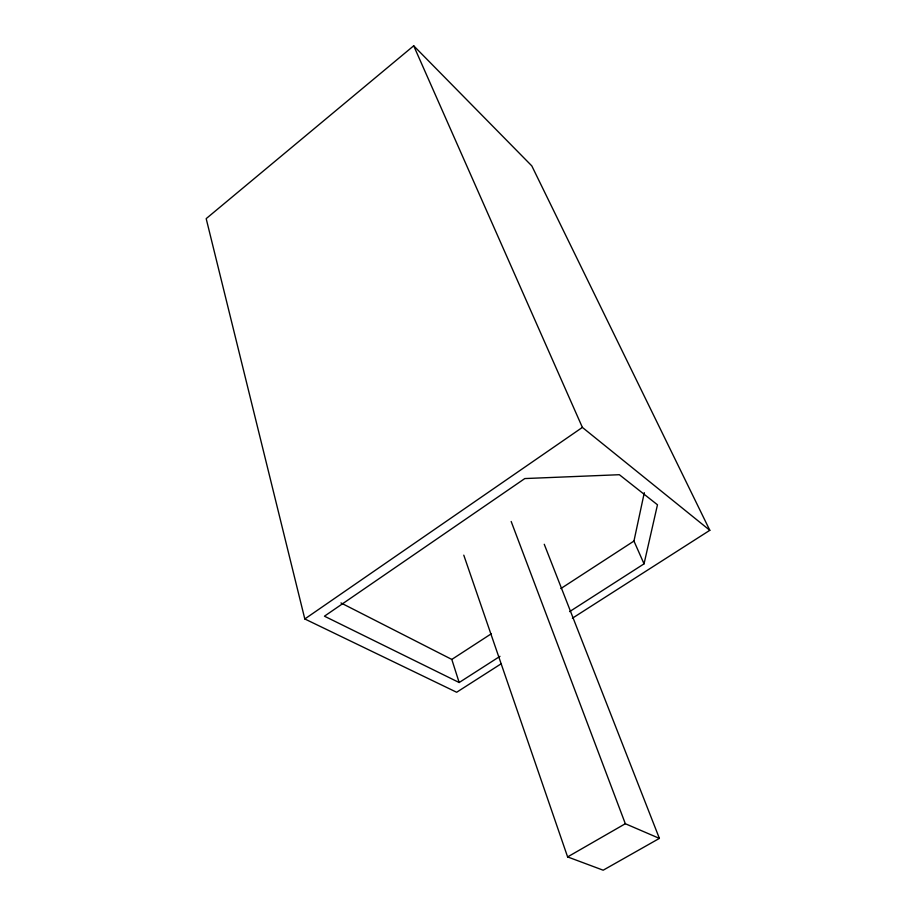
<?xml version="1.0" encoding="UTF-8"?>
<svg xmlns="http://www.w3.org/2000/svg" width="916" height="916" viewBox="0 0 916 916"><rect width="100%" height="100%" fill="white"/><g stroke="black" fill="none" stroke-linecap="round" stroke-linejoin="round"><path stroke-width="1.37" d="M569.603 611.625L644.04 563.844L633.952 541.058L644.303 492.671M644.04 563.844L657.47 504.796L619.353 474.706L524.799 478.564L324.447 616.193L459.168 682.523L499.987 656.325M572.385 618.22L709.82 530.307L531.807 165.899L413.7 45.8L206.18 218.638L304.81 618.964L456.649 692.256L501.258 663.722M304.81 618.964L582.381 427.406L709.82 530.307M340.97 602.946L451.806 659.428L491.354 633.735M560.855 588.564L633.952 541.058M567.611 856.918L625.33 823.724L659.394 838.392L603.175 870.2L567.611 856.918L463.782 555.165M413.7 45.8L582.381 427.406M544.253 544.276L659.394 838.392M511.174 521.479L625.33 823.724M451.806 659.428L459.168 682.523"/></g></svg>
